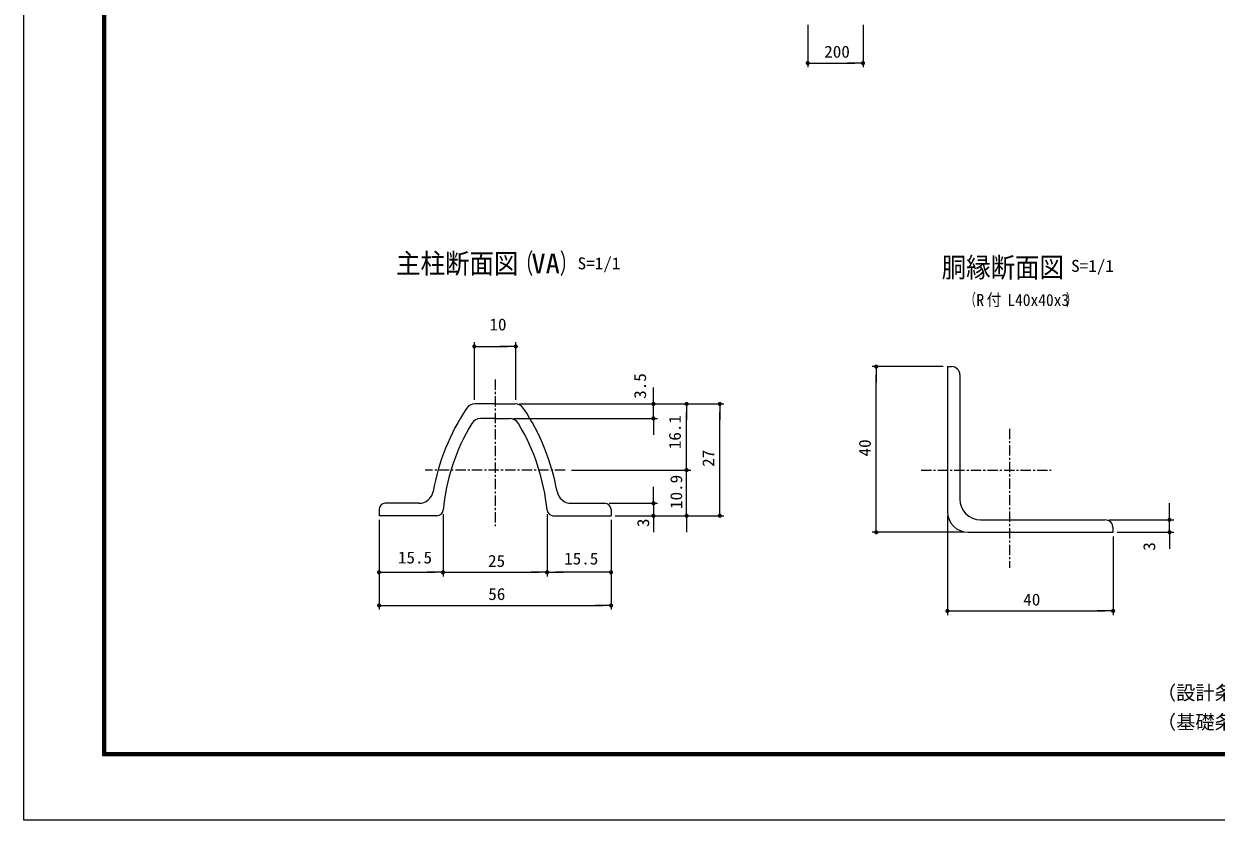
# Model space of a CAD drawing. Units: millimetres, scale not verified. Extents: x -4455 to 4455, y -3150 to 3150.
# Drawn here: x -4455 to -138, y -3150 to -266 of the extents above; entities that cross this region are included whole.
import ezdxf
from ezdxf.enums import TextEntityAlignment as Align

# ---------------------------------------------------------------- set-up
doc = ezdxf.new("R2010")
doc.units = ezdxf.units.MM
doc.header["$LTSCALE"] = 30
doc.linetypes.add('USER1', pattern=[2, 1.25, -0.25, 0.25, -0.25])
for name, color, linetype, lineweight in [('0-0_9断面', 1, 'Continuous', 18), ('0-1_SUNPOU', 1, 'Continuous', 18), ('0-4_5寸法', 1, 'Continuous', 18), ('0-E_D-TTL', 7, 'Continuous', 9)]:
    doc.layers.add(name, color=color, linetype=linetype, lineweight=lineweight)
doc.layers.add('0-D_D-TTL-TXT', color=7, linetype='Continuous')
doc.styles.add('ＭＳ ゴシック', font='')
doc.styles.get('ＭＳ ゴシック').set_extended_font_data('MS Gothic')

# ---------------------------------------------------------------- blocks, each defined once
blk = doc.blocks.new('M1')
at = {"layer": '0-1_SUNPOU'}
blk.add_line((-7.5, 0), (-57.86, 0), dxfattribs=at)
for points in [[(0, 0), (-7.5, 0), (-7.44, 0.94)], [(0, 0), (-7.44, -0.94), (-7.5, 0)], [(0, 0), (-7.44, 0.94), (-7.26, 1.87)], [(0, 0), (-7.26, -1.87), (-7.44, -0.94)], [(0, 0), (-7.26, 1.87), (-6.97, 2.76)], [(0, 0), (-6.97, -2.76), (-7.26, -1.87)], [(0, 0), (-6.97, 2.76), (-6.57, 3.61)], [(0, 0), (-6.57, -3.61), (-6.97, -2.76)], [(0, 0), (-6.57, 3.61), (-6.07, 4.41)], [(0, 0), (-6.07, -4.41), (-6.57, -3.61)], [(0, 0), (-6.07, 4.41), (-5.47, 5.13)], [(0, 0), (-5.47, -5.13), (-6.07, -4.41)], [(0, 0), (-5.47, 5.13), (-4.78, 5.78)], [(0, 0), (-4.78, -5.78), (-5.47, -5.13)], [(0, 0), (-4.78, 5.78), (-4.02, 6.33)], [(0, 0), (-4.02, -6.33), (-4.78, -5.78)], [(0, 0), (-4.02, 6.33), (-3.19, 6.79)], [(0, 0), (-3.19, -6.79), (-4.02, -6.33)], [(0, 0), (-3.19, 6.79), (-2.32, 7.13)], [(0, 0), (-2.32, -7.13), (-3.19, -6.79)], [(0, 0), (-2.32, 7.13), (-1.41, 7.37)], [(0, 0), (-1.41, -7.37), (-2.32, -7.13)], [(0, 0), (-1.41, 7.37), (-0.47, 7.49)], [(0, 0), (-0.47, -7.49), (-1.41, -7.37)], [(0, 0), (-0.47, 7.49), (0.47, 7.49)], [(0, 0), (0.47, -7.49), (-0.47, -7.49)], [(0, 0), (0.47, 7.49), (1.41, 7.37)], [(0, 0), (1.41, 7.37), (2.32, 7.13)], [(0, 0), (2.32, 7.13), (3.19, 6.79)], [(0, 0), (3.19, 6.79), (4.02, 6.33)], [(0, 0), (4.02, 6.33), (4.78, 5.78)], [(0, 0), (4.78, 5.78), (5.47, 5.13)], [(0, 0), (5.47, 5.13), (6.07, 4.41)], [(0, 0), (6.07, 4.41), (6.57, 3.61)], [(0, 0), (6.57, 3.61), (6.97, 2.76)], [(0, 0), (6.97, 2.76), (7.26, 1.87)], [(0, 0), (7.26, 1.87), (7.44, 0.94)], [(0, 0), (7.44, 0.94), (7.5, 0)], [(0, 0), (1.41, -7.37), (0.47, -7.49)], [(0, 0), (2.32, -7.13), (1.41, -7.37)], [(0, 0), (3.19, -6.79), (2.32, -7.13)], [(0, 0), (4.02, -6.33), (3.19, -6.79)], [(0, 0), (4.78, -5.78), (4.02, -6.33)], [(0, 0), (5.47, -5.13), (4.78, -5.78)], [(0, 0), (6.07, -4.41), (5.47, -5.13)], [(0, 0), (6.57, -3.61), (6.07, -4.41)], [(0, 0), (6.97, -2.76), (6.57, -3.61)], [(0, 0), (7.26, -1.87), (6.97, -2.76)], [(0, 0), (7.44, -0.94), (7.26, -1.87)], [(0, 0), (7.5, 0), (7.44, -0.94)]]:
    blk.add_solid(points, dxfattribs=at)

msp = doc.modelspace()

# ---------------------------------------------------------------- linework, layer by layer
at = {"layer": '0-0_9断面'}
for p, q in [((-2823.81, -1627.88), (-2823.81, -1419.5)), ((-2673.81, -1627.88), (-2673.81, -1419.5)), ((-2793.81, -1434.5), (-2703.81, -1434.5)), ((-1126.11, -1507.59), (-1383.79, -1507.59)), ((-1368.79, -2077.59), (-1368.79, -1537.59)), ((-2175.32, -1612.78), (-2175.32, -1582.78)), ((-2661.58, -1642.78), (-2160.32, -1642.78)), ((-2661.58, -1642.78), (-1920.32, -1642.78)), ((-2661.58, -1642.78), (-2040.32, -1642.78)), ((-2175.32, -1695.28), (-2175.32, -1642.78)), ((-2055.32, -1852.59), (-2055.32, -1672.78)), ((-1935.32, -2017.78), (-1935.32, -1672.78)), ((-2681.57, -1695.28), (-2160.32, -1695.28)), ((-2175.32, -1725.28), (-2175.32, -1755.28)), ((-2055.32, -1852.59), (-2055.32, -1822.59)), ((-2472.25, -1882.59), (-2040.32, -1882.59)), ((-2472.25, -1882.59), (-2040.32, -1882.59)), ((-2055.32, -2047.78), (-2055.32, -1882.59)), ((-2175.32, -1972.78), (-2175.32, -1942.78)), ((-2336.31, -2002.78), (-2160.32, -2002.78)), ((-2175.32, -2002.78), (-2175.32, -2047.78)), ((-306.98, -2032.59), (-306.98, -2002.59)), ((-3168.81, -2062.78), (-3168.81, -2387.66)), ((-3168.81, -2062.78), (-3168.81, -2267.66)), ((-2937.17, -2042.47), (-2937.17, -2267.66)), ((-2937.17, -2042.47), (-2937.17, -2267.66)), ((-2560.44, -2042.47), (-2560.44, -2267.66)), ((-2560.44, -2042.47), (-2560.44, -2267.66)), ((-2328.81, -2062.78), (-2328.81, -2387.66)), ((-2328.81, -2062.78), (-2328.81, -2267.66)), ((-2313.81, -2047.78), (-1920.32, -2047.78)), ((-2313.81, -2047.78), (-2040.32, -2047.78)), ((-2313.81, -2047.78), (-2160.32, -2047.78)), ((-1111.11, -2047.59), (-1111.11, -2407.58)), ((-526.11, -2062.59), (-291.98, -2062.59)), ((-306.98, -2107.59), (-306.98, -2062.59)), ((-2175.32, -2077.78), (-2175.32, -2107.78)), ((-2055.32, -2077.78), (-2055.32, -2107.78)), ((-1051.11, -2107.59), (-1383.79, -2107.59)), ((-496.11, -2107.59), (-291.98, -2107.59)), ((-511.11, -2122.59), (-511.11, -2407.58)), ((-306.98, -2137.59), (-306.98, -2167.59)), ((-3138.81, -2252.66), (-2967.17, -2252.66)), ((-2907.17, -2252.66), (-2590.44, -2252.66)), ((-2358.81, -2252.66), (-2530.44, -2252.66)), ((-3138.81, -2372.66), (-2358.81, -2372.66)), ((-1081.11, -2392.58), (-541.11, -2392.58))]:
    msp.add_line(p, q, dxfattribs=at)
at = {"layer": '0-0_9断面', "color": 7, "lineweight": 9}
for p, q in [((-1111.11, -1507.59), (-1111.11, -2032.59)), ((-1111.11, -1507.59), (-1096.11, -1507.59)), ((-1066.11, -1537.59), (-1066.11, -1987.59)), ((-2748.81, -1642.78), (-2821.03, -1642.78)), ((-2748.81, -1642.78), (-2676.58, -1642.78)), ((-2748.81, -1695.28), (-2801.05, -1695.28)), ((-2748.81, -1695.28), (-2696.57, -1695.28)), ((-3168.81, -2025.28), (-3168.81, -2047.78)), ((-3024.82, -2002.78), (-3146.31, -2002.78)), ((-2472.79, -2002.78), (-2351.31, -2002.78)), ((-2328.81, -2025.28), (-2328.81, -2047.78)), ((-2959.56, -2047.78), (-3168.81, -2047.78)), ((-2538.05, -2047.78), (-2328.81, -2047.78)), ((-991.11, -2062.59), (-541.11, -2062.59)), ((-1036.11, -2107.59), (-511.11, -2107.59)), ((-511.11, -2107.59), (-511.11, -2092.59))]:
    msp.add_line(p, q, dxfattribs=at)
at = {"layer": '0-0_9断面', "linetype": 'USER1'}
for p, q in [((-2748.81, -1554.55), (-2748.81, -2085.05)), ((-886.11, -1732.54), (-886.11, -2236.38)), ((-2494.99, -1882.59), (-3001.9, -1882.59)), ((-1206.18, -1882.59), (-735.48, -1882.59))]:
    msp.add_line(p, q, dxfattribs=at)
at = {"layer": '0-0_9断面', "color": 7, "lineweight": 9}
for centre, radius, start, end in [((-1096.11, -1537.59), 30, 0, 90), ((-2190.73, -2100.43), 795, 146.31318, 169.79517), ((-2821.03, -1680.28), 37.5, 90, 146.31318), ((-2676.58, -1680.28), 37.5, 33.68682, 90), ((-3306.88, -2100.43), 795, 10.20483, 33.68682), ((-2190.73, -2100.43), 750, 148.94488, 174.41738), ((-2801.05, -1732.78), 37.5, 90, 149.11884), ((-2696.57, -1732.78), 37.5, 30.88116, 90), ((-3306.88, -2100.43), 750, 5.58262, 31.05512), ((-3024.82, -1950.28), 52.5, 270, 349.79517), ((-2472.79, -1950.28), 52.5, 190.20483, 270), ((-3146.31, -2025.28), 22.5, 90, 180), ((-2959.56, -2025.28), 22.5, 270, 354.41738), ((-2538.05, -2025.28), 22.5, 185.58262, 270), ((-2351.31, -2025.28), 22.5, 0, 90), ((-991.11, -1987.59), 75, 180, 270), ((-1036.11, -2032.59), 75, 180, 270), ((-541.11, -2092.59), 30, 0, 90)]:
    msp.add_arc(centre, radius, start, end, dxfattribs=at)
at = {"layer": '0-4_5寸法'}
for p, q in [((-1616.68, -270.08), (-1616.68, -423.6)), ((-1416.68, -270.08), (-1416.68, -423.6)), ((-1586.68, -408.6), (-1446.68, -408.6))]:
    msp.add_line(p, q, dxfattribs=at)
at = {"layer": '0-E_D-TTL', "color": 2, "lineweight": 18}
msp.add_lwpolyline([(-4454.85, 3150.21), (4454.85, 3150.21), (4454.85, -3150.21), (-4454.85, -3150.21)], close=True, dxfattribs=at)
at = {"layer": '0-E_D-TTL'}
for points in [[(-4168.47, 2916.87), (4168.47, 2916.87), (4168.47, -2916.87), (-4168.47, -2916.87)], [(-4165.81, 2914.21), (4165.81, 2914.21), (4165.81, -2914.21), (-4165.81, -2914.21)], [(-4163.16, 2911.56), (4163.16, 2911.56), (4163.16, -2911.56), (-4163.16, -2911.56)], [(-4160.51, 2908.91), (4160.51, 2908.91), (4160.51, -2908.91), (-4160.51, -2908.91)], [(-4157.86, 2906.26), (4157.86, 2906.26), (4157.86, -2906.26), (-4157.86, -2906.26)]]:
    msp.add_lwpolyline(points, close=True, dxfattribs=at)

# ---------------------------------------------------------------- block references
at = {"layer": '0-0_9断面'}
for p, rotation in [((-2823.81, -1434.5), 180), ((-1368.79, -1507.59), 90), ((-2175.32, -1642.78), 270), ((-2055.32, -1642.78), 90), ((-1935.32, -1642.78), 90), ((-2175.32, -1695.28), 90), ((-2055.32, -1882.59), 270), ((-2055.32, -1882.59), 270), ((-2175.32, -2002.78), 270), ((-1935.32, -2047.78), 270), ((-306.98, -2062.59), 270), ((-2175.32, -2047.78), 90), ((-2055.32, -2047.78), 90), ((-1368.79, -2107.59), 270), ((-306.98, -2107.59), 90), ((-3168.81, -2252.66), 180), ((-2937.17, -2252.66), 180), ((-2560.44, -2252.66), 180), ((-3168.81, -2372.66), 180), ((-1111.11, -2392.58), 180)]:
    msp.add_blockref('M1', p, dxfattribs=dict(at, rotation=rotation))
for p in [(-2673.81, -1434.5), (-2937.17, -2252.66), (-2560.44, -2252.66), (-2328.81, -2252.66), (-2328.81, -2372.66), (-511.11, -2392.58)]:
    msp.add_blockref('M1', p, dxfattribs=at)
at = {"layer": '0-4_5寸法', "rotation": 180}
msp.add_blockref('M1', (-1616.68, -408.6), dxfattribs=at)
at = {"layer": '0-4_5寸法'}
msp.add_blockref('M1', (-1416.68, -408.6), dxfattribs=at)

# ---------------------------------------------------------------- texts
at = {"layer": '0-0_9断面', "color": 7, "style": 'ＭＳ ゴシック'}
for s, height, width, p in [('主柱断面図', 72.14, 0.9, (-3107.25, -1191.89)), ('（   ）', 72.16, 0.65, (-2674.38, -1191.89)), ('VA', 72.16, 1.05, (-2617.22, -1191.89)), ('胴縁断面図', 72.14, 0.9, (-1132.02, -1206.01))]:
    msp.add_text(s, height=height, dxfattribs=dict(at, width=width)).set_placement(p, align=Align.BOTTOM_LEFT)
at = {"layer": '0-0_9断面', "color": 3, "style": 'ＭＳ ゴシック'}
for s, height, width, p in [('S=1/1', 43.33, 1.05, (-2449.89, -1168.49)), ('S=1/1', 43.33, 1.05, (-663.15, -1177.62)), ('（\u3000\u3000\u3000\u3000\u3000 \u3000\u3000\u3000）', 43.33, 0.65, (-1046.74, -1300.29)), ('R   L40x40x3', 43.3, 0.95, (-1006.17, -1301.02)), ('付', 43.33, 0.9, (-969.27, -1300.29)), ('10', 43.33, 1.05, (-2769.22, -1389.72)), ('15.5', 43.33, 1.05, (-3100.65, -2233.65)), ('25', 43.33, 1.05, (-2774.31, -2245.98)), ('15.5', 43.33, 1.05, (-2498.75, -2237.5)), ('56', 43.33, 1.05, (-2773.56, -2365.98)), ('40', 43.33, 1.05, (-836.61, -2385.9))]:
    msp.add_text(s, height=height, dxfattribs=dict(at, width=width)).set_placement(p, align=Align.BOTTOM_LEFT)
at = {"layer": '0-0_9断面', "color": 3, "style": 'ＭＳ ゴシック', "width": 1.05}
for s, p in [('3.5', (-2189.23, -1624.4)), ('16.1', (-2063.32, -1806.83)), ('27', (-1941.99, -1870.78)), ('40', (-1375.47, -1833.09)), ('10.9', (-2058.25, -2023.34)), ('3', (-2178.07, -2089)), ('3', (-345.78, -2174.5))]:
    msp.add_text(s, height=43.33, rotation=90, dxfattribs=at).set_placement(p, align=Align.BOTTOM_LEFT)
at = {"layer": '0-4_5寸法', "color": 3, "style": 'ＭＳ ゴシック', "width": 1.05}
msp.add_text('200', height=43.33, dxfattribs=at).set_placement((-1557.18, -401.93), align=Align.BOTTOM_LEFT)
at = {"layer": '0-D_D-TTL-TXT', "style": 'ＭＳ ゴシック'}
for s, p in [('（設計条件）風荷重：昭和57年改正 建築基準法・同施行令に基づく風圧力に準拠。', (-352.62, -2729.76)), ('（基礎条件）長期許容地耐力98kN/m の場合。', (-352.62, -2835.83))]:
    msp.add_text(s, height=51.03, dxfattribs=at).set_placement(p, align=Align.BOTTOM_LEFT)

doc.saveas('drawing.dxf')
